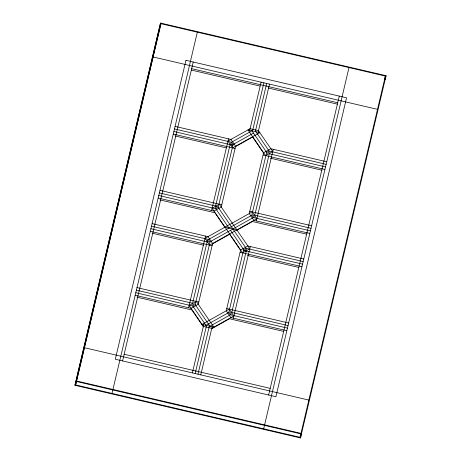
<?xml version="1.0" encoding="UTF-8"?>
<svg xmlns="http://www.w3.org/2000/svg" width="461" height="461" viewBox="0 0 461 461"><rect width="100%" height="100%" fill="white"/><g stroke="black" fill="none" stroke-linecap="round" stroke-linejoin="round"><path stroke-width="0.69" d="M386.053 75.696L300.491 437.95L74.947 385.304L160.509 23.05L386.053 75.696L385.189 79.661M385.373 76.077L300.053 437.31L75.627 384.923L160.947 23.69L385.373 76.077L384.509 80.041M160.509 23.05L74.947 385.304M160.947 23.69L75.627 384.923M112.011 393.417L197.331 32.184M263.669 428.816L348.989 67.583M300.053 437.31L300.918 433.34L76.491 380.959M300.491 437.95L301.356 433.985L75.811 381.339M122.574 360.928L193.234 62.016M188.578 307.746L205.52 236.084M211.564 210.493L228.506 138.836M215.575 206.027L230.097 144.61M135.747 292.712L192.802 306.029L195.21 304.681L210.083 241.76L253.337 217.546L310.391 230.863M158.734 195.464L215.788 208.781L218.197 207.433L233.07 144.512L253.492 133.079M192.37 372.897L203.745 324.786M249.724 130.284L261.099 82.173M195.17 373.554L206.419 325.967L192.802 306.029M263.894 82.83L252.645 130.411L231.52 142.242L174.465 128.924M197.971 374.205L209.219 326.624L230.344 314.794L287.399 328.111M266.694 83.481L255.446 131.062L269.063 151.006L326.117 164.323M200.771 374.856L212.141 326.745M258.12 132.249L269.495 84.133M205.963 325.305L228.794 312.523L243.667 249.603L246.076 248.254L303.131 261.571M151.479 226.172L208.533 239.49L251.781 215.27L266.66 152.349L269.063 151.006M246.289 251.003L231.774 312.425L288.004 325.552M233.358 318.199L250.3 246.537M256.351 220.946L273.287 149.289M268.63 395.019L339.29 96.107M235.3 146.748L252.628 137.044L263.796 153.398M267.299 153.294L269.708 151.946M215.149 207.836L217.557 206.493L159.339 192.905M212.314 243.996L229.641 234.292L240.809 250.646M237 230.172L252.467 221.511L306.749 234.176M244.313 250.542L246.716 249.194M192.156 305.09L194.565 303.741M211.536 328.808L229.48 318.758L283.757 331.43M153.081 56.962L377.507 109.349M191.661 68.666L337.717 102.757M191.396 70.072L259.889 86.063M268.273 88.016L337.458 104.169M175.071 126.366L230.967 139.412L235.617 146.223L221.245 207.024L214.025 211.069L158.129 198.023M326.722 161.765L270.826 148.713L263.606 152.758L249.234 213.558L253.89 220.375L309.786 233.422M173.86 131.483L232.891 145.261M325.512 166.882L269.282 153.755L254.76 215.178L310.996 228.299M173.255 134.042L235.087 148.477M263.075 155.005L324.907 169.441M175.076 135.937L226.455 147.929M270.498 158.209L321.87 170.201M159.944 190.341L221.776 204.776M249.764 211.311L311.601 225.74M159.955 199.913L214.924 212.746L224.899 227.348M224.997 227.129L236.868 229.901M152.084 223.614L207.974 236.66L212.63 243.477L198.259 304.277L191.038 308.317L135.142 295.271M303.736 259.013L247.839 245.967L240.619 250.006L226.247 310.806L230.898 317.623L286.794 330.67M150.874 228.731L207.104 241.858M243.489 250.352L302.525 264.13M150.269 231.289L212.1 245.725M240.089 252.259L301.92 266.689M152.09 233.185L203.462 245.177M247.505 255.457L298.884 267.449M136.957 287.595L198.789 302.024M226.777 308.559L288.609 322.994M136.352 290.153L192.589 303.28L207.536 240.048L209.087 242.319M136.963 297.166L191.937 309.994L203.503 326.935M124.147 354.273L270.204 388.364M84.357 347.686L308.784 400.073M251.942 130.803L266.66 152.349M231.52 142.242L233.07 144.512M230.523 142.801L232.073 145.071M252.778 214.711L254.334 216.987M251.781 215.27L253.337 217.546M218.197 207.433L246.076 248.254M215.788 208.781L228.956 228.057M230.506 230.327L243.667 249.603M208.533 239.49L210.083 241.76M229.791 311.964L231.341 314.235M228.794 312.523L230.344 314.794M195.21 304.681L209.922 326.227M185.956 60.316L115.296 359.228L275.909 396.719L346.568 97.801L185.956 60.316M250.098 128.7L227.976 141.083L232.626 147.9L259.86 132.653L247.983 129.881L265.536 155.582L272.756 151.536L258.494 130.659L250.098 128.7M219.321 204.2L212.1 208.245L242.549 252.83L249.77 248.79L219.321 204.2M252.225 211.881L204.984 238.337L209.64 245.148L256.881 218.698L252.225 211.881M196.328 301.454L189.108 305.493L203.37 326.376L211.766 328.336L233.888 315.946L229.238 309.135L202.004 324.383L213.881 327.154L196.328 301.454"/></g></svg>
